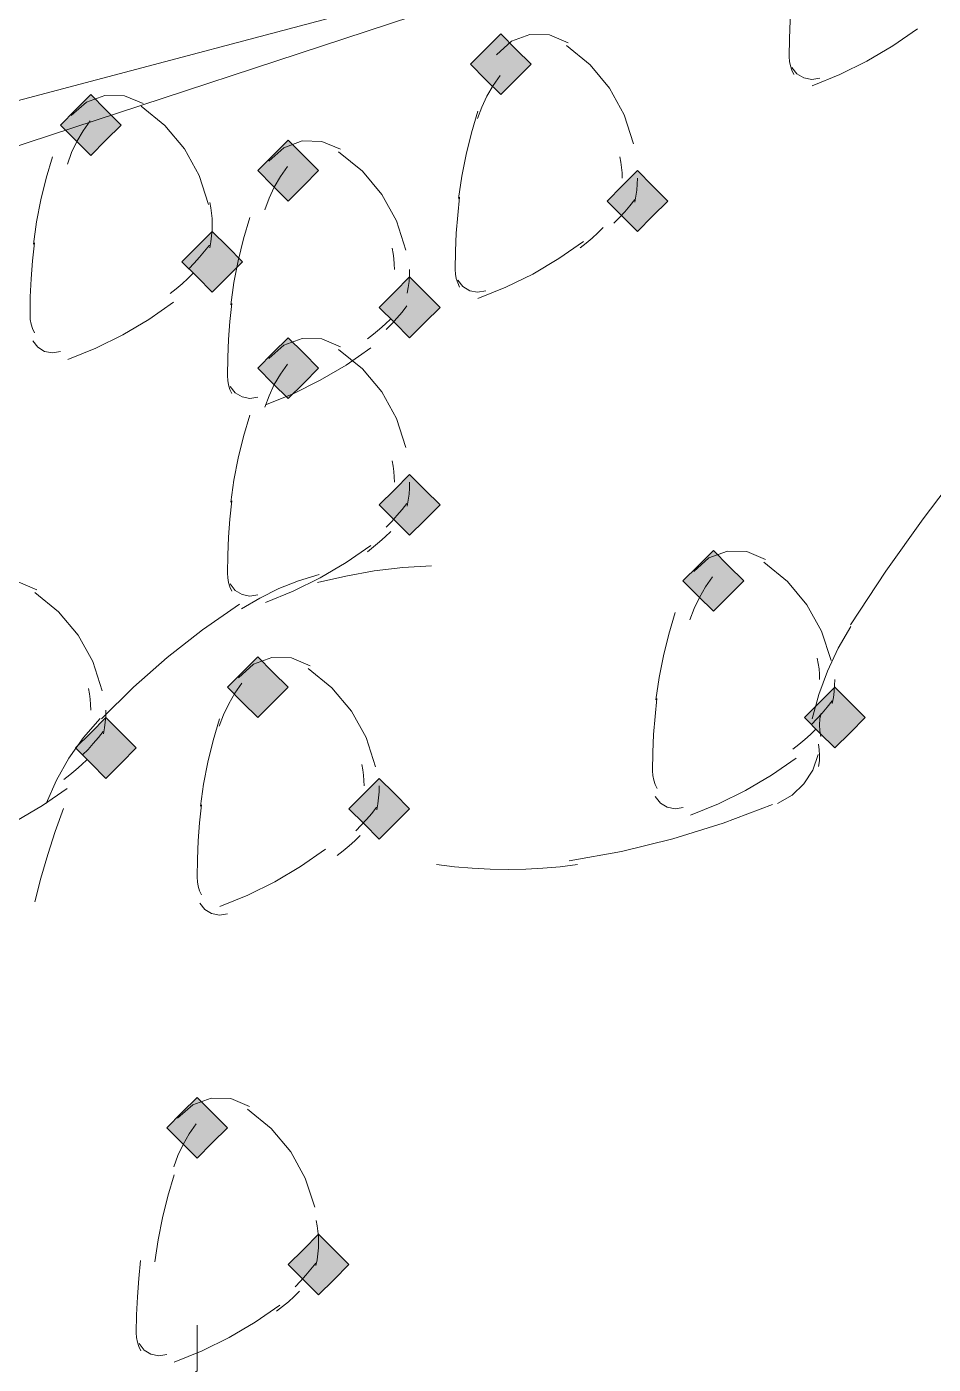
# Model space of a CAD drawing. Header units: millimetres. Extents: x 0 to 420, y 0 to 297.
# Drawn here: x 352.696 to 353.959, y 87.089 to 88.952 of the extents above; entities that cross this region are included whole.
import ezdxf

# ---------------------------------------------------------------- set-up
doc = ezdxf.new("R2010")
doc.units = ezdxf.units.MM

msp = doc.modelspace()

# ---------------------------------------------------------------- hatches: boundary and pattern name
for points in [[(353.3563, 88.9423), (353.3352, 88.9212), (353.314, 88.9), (353.3352, 88.8788), (353.3563, 88.8577), (353.3775, 88.8788), (353.3987, 88.9), (353.3775, 88.9212), (353.3563, 88.9423)], [(352.7848, 88.8577), (352.7637, 88.8365), (352.7425, 88.8153), (352.7637, 88.7942), (352.7848, 88.773), (352.806, 88.7942), (352.8272, 88.8153), (352.806, 88.8365), (352.7848, 88.8577)], [(353.06, 88.7942), (353.0388, 88.773), (353.0177, 88.7518), (353.0388, 88.7307), (353.06, 88.7095), (353.0812, 88.7307), (353.1023, 88.7518), (353.0812, 88.773), (353.06, 88.7942)], [(353.5468, 88.7518), (353.5257, 88.7307), (353.5045, 88.7095), (353.5257, 88.6883), (353.5468, 88.6672), (353.568, 88.6883), (353.5892, 88.7095), (353.568, 88.7307), (353.5468, 88.7518)], [(352.9542, 88.6672), (352.933, 88.646), (352.9118, 88.6248), (352.933, 88.6037), (352.9542, 88.5825), (352.9753, 88.6037), (352.9965, 88.6248), (352.9753, 88.646), (352.9542, 88.6672)], [(353.2293, 88.6037), (353.2082, 88.5825), (353.187, 88.5613), (353.2082, 88.5402), (353.2293, 88.519), (353.2505, 88.5402), (353.2717, 88.5613), (353.2505, 88.5825), (353.2293, 88.6037)], [(353.06, 88.519), (353.0388, 88.4978), (353.0177, 88.4767), (353.0388, 88.4555), (353.06, 88.4343), (353.0812, 88.4555), (353.1023, 88.4767), (353.0812, 88.4978), (353.06, 88.519)], [(353.2293, 88.3285), (353.2082, 88.3073), (353.187, 88.2862), (353.2082, 88.265), (353.2293, 88.2438), (353.2505, 88.265), (353.2717, 88.2862), (353.2505, 88.3073), (353.2293, 88.3285)], [(353.6527, 88.2227), (353.6315, 88.2015), (353.6103, 88.1803), (353.6315, 88.1592), (353.6527, 88.138), (353.6738, 88.1592), (353.695, 88.1803), (353.6738, 88.2015), (353.6527, 88.2227)], [(353.0177, 88.0745), (352.9965, 88.0533), (352.9753, 88.0322), (352.9965, 88.011), (353.0177, 87.9898), (353.0388, 88.011), (353.06, 88.0322), (353.0388, 88.0533), (353.0177, 88.0745)], [(353.822, 88.0322), (353.8008, 88.011), (353.7797, 87.9898), (353.8008, 87.9687), (353.822, 87.9475), (353.8432, 87.9687), (353.8643, 87.9898), (353.8432, 88.011), (353.822, 88.0322)], [(352.806, 87.9898), (352.7848, 87.9687), (352.7637, 87.9475), (352.7848, 87.9263), (352.806, 87.9052), (352.8272, 87.9263), (352.8483, 87.9475), (352.8272, 87.9687), (352.806, 87.9898)], [(353.187, 87.9052), (353.1658, 87.884), (353.1447, 87.8628), (353.1658, 87.8417), (353.187, 87.8205), (353.2082, 87.8417), (353.2293, 87.8628), (353.2082, 87.884), (353.187, 87.9052)], [(352.933, 87.4607), (352.9118, 87.4395), (352.8907, 87.4183), (352.9118, 87.3972), (352.933, 87.376), (352.9542, 87.3972), (352.9753, 87.4183), (352.9542, 87.4395), (352.933, 87.4607)], [(353.1023, 87.2702), (353.0812, 87.249), (353.06, 87.2278), (353.0812, 87.2067), (353.1023, 87.1855), (353.1235, 87.2067), (353.1447, 87.2278), (353.1235, 87.249), (353.1023, 87.2702)]]:
    msp.add_hatch(color=7).paths.add_polyline_path(points)

# ---------------------------------------------------------------- linework, layer by layer
at = {"lineweight": 13}
for points in [[(351.3243, 88.3708), (352.2345, 88.7307), (353.6738, 89.1117)], [(352.2557, 88.646), (353.6738, 89.1117)], [(353.7646, 89.0113), (353.7619, 88.9862), (353.76, 88.961), (353.7589, 88.9358), (353.7585, 88.9106)], [(353.4504, 88.9299), (353.4244, 88.9408), (353.3971, 88.9413), (353.3715, 88.932), (353.3504, 88.9132)], [(353.7903, 88.8699), (353.8292, 88.8856), (353.8668, 88.9042), (353.9029, 88.9255), (353.9374, 88.9495)], [(353.5416, 88.7893), (353.5284, 88.8298), (353.508, 88.8668), (353.4809, 88.8992), (353.4478, 88.9262)], [(353.7585, 88.9106), (353.7589, 88.9041), (353.7601, 88.8978), (353.762, 88.8916), (353.7647, 88.8857)], [(353.3553, 88.8845), (353.3456, 88.8706), (353.337, 88.8558), (353.3298, 88.8404), (353.3238, 88.8244)], [(353.7622, 88.8957), (353.7693, 88.8867), (353.7788, 88.881), (353.7898, 88.8788), (353.801, 88.8807)], [(352.8577, 88.8452), (352.8317, 88.8561), (352.8044, 88.8567), (352.7788, 88.8473), (352.7577, 88.8286)], [(352.9489, 88.7046), (352.9358, 88.7452), (352.9153, 88.7821), (352.8882, 88.8146), (352.8552, 88.8415)], [(353.3243, 88.8346), (353.3154, 88.8047), (353.308, 88.7745), (353.302, 88.744), (353.2975, 88.7131)], [(352.7838, 88.821), (352.7741, 88.8071), (352.7655, 88.7923), (352.7582, 88.7769), (352.7523, 88.7609)], [(353.1329, 88.7817), (353.1068, 88.7926), (353.0796, 88.7932), (353.0539, 88.7838), (353.0329, 88.7651)], [(352.7317, 88.7711), (352.7228, 88.7412), (352.7153, 88.711), (352.7093, 88.6805), (352.7048, 88.6496)], [(353.2241, 88.6411), (353.2109, 88.6817), (353.1905, 88.7186), (353.1634, 88.7511), (353.1304, 88.778)], [(353.5257, 88.7412), (353.5254, 88.7487), (353.5248, 88.7562), (353.5238, 88.7636), (353.5224, 88.771)], [(353.059, 88.7575), (353.0492, 88.7436), (353.0407, 88.7288), (353.0334, 88.7134), (353.0275, 88.6974)], [(353.5433, 88.708), (353.5448, 88.7162), (353.5459, 88.7245), (353.5466, 88.7329), (353.5468, 88.7412)], [(353.2989, 88.7149), (353.2963, 88.6898), (353.2944, 88.6647), (353.2932, 88.6395), (353.2928, 88.6143)], [(352.9542, 88.6777), (352.954, 88.6852), (352.9533, 88.6927), (352.9523, 88.7001), (352.9509, 88.7075)], [(353.5142, 88.6786), (353.5219, 88.6865), (353.5292, 88.6946), (353.5363, 88.703), (353.5431, 88.7116)], [(352.9506, 88.6445), (352.9522, 88.6527), (352.9533, 88.661), (352.954, 88.6694), (352.9542, 88.6777)], [(353.0068, 88.6864), (352.9979, 88.6566), (352.9905, 88.6263), (352.9845, 88.5958), (352.98, 88.565)], [(353.467, 88.6443), (353.4754, 88.6509), (353.4836, 88.6578), (353.4916, 88.665), (353.4993, 88.6724)], [(352.7062, 88.6514), (352.7036, 88.6263), (352.7017, 88.6012), (352.7006, 88.576), (352.7002, 88.5508)], [(352.9216, 88.6151), (352.9292, 88.623), (352.9366, 88.6311), (352.9436, 88.6395), (352.9504, 88.6481)], [(353.2082, 88.6143), (353.208, 88.6217), (353.2074, 88.6292), (353.2063, 88.6366), (353.2049, 88.644)], [(353.3246, 88.5735), (353.3636, 88.5893), (353.4011, 88.6078), (353.4373, 88.6292), (353.4717, 88.6532)], [(352.8955, 88.5808), (352.9039, 88.5874), (352.9121, 88.5943), (352.9201, 88.6015), (352.9278, 88.6089)], [(353.2258, 88.581), (353.2274, 88.5892), (353.2285, 88.5975), (353.2291, 88.6059), (353.2293, 88.6143)], [(353.2928, 88.6143), (353.2932, 88.6078), (353.2944, 88.6014), (353.2963, 88.5953), (353.299, 88.5894)], [(353.2965, 88.5993), (353.3037, 88.5904), (353.3132, 88.5846), (353.3241, 88.5825), (353.3354, 88.5844)], [(352.7531, 88.4888), (352.7921, 88.5046), (352.8296, 88.5231), (352.8658, 88.5445), (352.9002, 88.5685)], [(352.9814, 88.5668), (352.9788, 88.5417), (352.9769, 88.5165), (352.9757, 88.4913), (352.9753, 88.4661)], [(352.7002, 88.5508), (352.7005, 88.5443), (352.7017, 88.5379), (352.7037, 88.5318), (352.7064, 88.5259)], [(353.1967, 88.5304), (353.2044, 88.5383), (353.2117, 88.5464), (353.2188, 88.5548), (353.2256, 88.5634)], [(353.1707, 88.5173), (353.1791, 88.5239), (353.1873, 88.5308), (353.1952, 88.538), (353.2029, 88.5454)], [(352.7039, 88.5147), (352.711, 88.5057), (352.7205, 88.5), (352.7314, 88.4978), (352.7427, 88.4997)], [(353.1329, 88.5065), (353.1068, 88.5175), (353.0796, 88.518), (353.0539, 88.5086), (353.0329, 88.4899)], [(353.0283, 88.4254), (353.0672, 88.4411), (353.1048, 88.4597), (353.1409, 88.481), (353.1754, 88.505)], [(353.2241, 88.3659), (353.2109, 88.4065), (353.1905, 88.4435), (353.1634, 88.4759), (353.1304, 88.5028)], [(353.059, 88.4824), (353.0492, 88.4684), (353.0407, 88.4537), (353.0334, 88.4383), (353.0275, 88.4223)], [(352.9753, 88.4661), (352.9757, 88.4596), (352.9769, 88.4533), (352.9788, 88.4471), (352.9815, 88.4412)], [(352.9791, 88.4512), (352.9862, 88.4422), (352.9957, 88.4365), (353.0066, 88.4343), (353.0179, 88.4362)], [(353.0068, 88.4112), (352.9979, 88.3814), (352.9905, 88.3512), (352.9845, 88.3206), (352.98, 88.2898)], [(354.0557, 88.407), (353.9992, 88.3378), (353.9451, 88.2667), (353.8933, 88.1938), (353.8439, 88.1193)], [(353.2082, 88.3179), (353.208, 88.3254), (353.2074, 88.3329), (353.2063, 88.3403), (353.2049, 88.3476)], [(353.2258, 88.2846), (353.2274, 88.2929), (353.2285, 88.3012), (353.2291, 88.3095), (353.2293, 88.3179)], [(352.9814, 88.2916), (352.9788, 88.2665), (352.9769, 88.2413), (352.9757, 88.2161), (352.9753, 88.1909)], [(353.1967, 88.2553), (353.2044, 88.2631), (353.2117, 88.2713), (353.2188, 88.2796), (353.2256, 88.2882)], [(353.1707, 88.221), (353.1791, 88.2276), (353.1873, 88.2345), (353.1952, 88.2416), (353.2029, 88.249)], [(353.0283, 88.1502), (353.0672, 88.1659), (353.1048, 88.1845), (353.1409, 88.2058), (353.1754, 88.2298)], [(353.7255, 88.2102), (353.6995, 88.2211), (353.6723, 88.2217), (353.6466, 88.2123), (353.6256, 88.1936)], [(353.26, 88.2011), (353.2198, 88.1988), (353.1799, 88.1941), (353.1403, 88.1871), (353.1011, 88.178)], [(353.8168, 88.0696), (353.8036, 88.1102), (353.7831, 88.1471), (353.7561, 88.1796), (353.723, 88.2065)], [(352.7095, 88.1679), (352.6835, 88.1788), (352.6563, 88.1793), (352.6306, 88.17), (352.6096, 88.1513)], [(352.9753, 88.1909), (352.9757, 88.1845), (352.9769, 88.1781), (352.9788, 88.172), (352.9815, 88.1661)], [(352.9791, 88.176), (352.9862, 88.167), (352.9957, 88.1613), (353.0066, 88.1592), (353.0179, 88.161)], [(353.103, 88.1892), (353.0746, 88.1805), (353.0471, 88.1696), (353.0205, 88.1564), (352.9951, 88.1412)], [(353.6517, 88.186), (353.6419, 88.1721), (353.6333, 88.1573), (353.6261, 88.1419), (353.6201, 88.126)], [(352.8008, 88.0273), (352.7876, 88.0678), (352.7671, 88.1048), (352.7401, 88.1372), (352.707, 88.1642)], [(352.9921, 88.1477), (352.9407, 88.112), (352.8914, 88.0734), (352.8443, 88.0322), (352.7996, 87.9883)], [(353.5995, 88.1361), (353.5906, 88.1062), (353.5832, 88.076), (353.5772, 88.0455), (353.5727, 88.0147)], [(353.8445, 88.1167), (353.8269, 88.0864), (353.812, 88.0547), (353.7998, 88.0219), (353.7904, 87.9881)], [(353.0905, 88.0621), (353.0645, 88.073), (353.0373, 88.0735), (353.0116, 88.0641), (352.9906, 88.0454)], [(353.8008, 88.0428), (353.8006, 88.0502), (353.8, 88.0577), (353.799, 88.0651), (353.7976, 88.0725)], [(353.1818, 87.9214), (353.1686, 87.962), (353.1481, 87.999), (353.1211, 88.0314), (353.0881, 88.0583)], [(353.8185, 88.0095), (353.82, 88.0177), (353.8211, 88.026), (353.8218, 88.0344), (353.822, 88.0428)], [(352.7848, 88.0004), (352.7846, 88.0079), (352.784, 88.0154), (352.783, 88.0228), (352.7816, 88.0302)], [(352.9955, 88.0379), (352.9857, 88.0239), (352.9772, 88.0092), (352.9699, 87.9938), (352.964, 87.9778)], [(353.5741, 88.0164), (353.5714, 87.9913), (353.5695, 87.9662), (353.5684, 87.941), (353.568, 87.9157)], [(353.7894, 87.9801), (353.797, 87.988), (353.8044, 87.9961), (353.8115, 88.0045), (353.8183, 88.0131)], [(352.7979, 87.9888), (352.7747, 87.9621), (352.7543, 87.9332), (352.737, 87.9025), (352.7228, 87.87)], [(352.8025, 87.9672), (352.804, 87.9754), (352.8051, 87.9837), (352.8058, 87.992), (352.806, 88.0004)], [(352.9645, 87.9879), (352.9556, 87.9581), (352.9482, 87.9278), (352.9422, 87.8973), (352.9377, 87.8665)], [(353.8028, 87.996), (353.8013, 87.9879), (353.8008, 87.9796), (353.8013, 87.9714), (353.8026, 87.9633)], [(352.7734, 87.9378), (352.781, 87.9456), (352.7884, 87.9538), (352.7955, 87.9621), (352.8023, 87.9707)], [(353.7633, 87.9458), (353.7718, 87.9524), (353.78, 87.9593), (353.7879, 87.9665), (353.7956, 87.9739)], [(353.7992, 87.9217), (353.8005, 87.9295), (353.8008, 87.9373), (353.8004, 87.9451), (353.7991, 87.9529)], [(352.7473, 87.9035), (352.7558, 87.9101), (352.764, 87.917), (352.7719, 87.9241), (352.7796, 87.9316)], [(353.6209, 87.8539), (353.6599, 87.8696), (353.6975, 87.8882), (353.7336, 87.9095), (353.768, 87.9335)], [(353.7423, 87.8702), (353.7624, 87.8817), (353.779, 87.8974), (353.7913, 87.9166), (353.7988, 87.9385)], [(353.1658, 87.8946), (353.1656, 87.9021), (353.165, 87.9095), (353.164, 87.9169), (353.1626, 87.9243)], [(353.568, 87.9157), (353.5684, 87.9093), (353.5696, 87.9029), (353.5715, 87.8968), (353.5742, 87.8909)], [(353.1835, 87.8613), (353.185, 87.8696), (353.1861, 87.8779), (353.1868, 87.8862), (353.187, 87.8946)], [(352.6049, 87.8115), (352.6439, 87.8272), (352.6815, 87.8458), (352.7176, 87.8672), (352.752, 87.8911)], [(353.5717, 87.8797), (353.5788, 87.8707), (353.5883, 87.865), (353.5993, 87.8628), (353.6105, 87.8647)], [(352.7468, 87.8632), (352.7353, 87.8313), (352.7249, 87.799), (352.7154, 87.7663), (352.7071, 87.7334)], [(352.9391, 87.8683), (352.9364, 87.8432), (352.9345, 87.818), (352.9334, 87.7928), (352.933, 87.7676)], [(353.1544, 87.8319), (353.162, 87.8398), (353.1694, 87.8479), (353.1765, 87.8563), (353.1833, 87.8649)], [(353.4519, 87.7905), (353.5245, 87.8034), (353.5961, 87.8208), (353.6664, 87.8427), (353.7352, 87.869)], [(353.1283, 87.7977), (353.1367, 87.8042), (353.1449, 87.8111), (353.1529, 87.8183), (353.1606, 87.8257)], [(352.9648, 87.7269), (353.0037, 87.7426), (353.0413, 87.7612), (353.0774, 87.7825), (353.1119, 87.8065)], [(353.2668, 87.7851), (353.2917, 87.782), (353.3167, 87.7799), (353.3418, 87.7786), (353.3669, 87.7782)], [(353.3669, 87.7782), (353.3911, 87.7786), (353.4152, 87.7799), (353.4393, 87.7821), (353.4632, 87.7852)], [(352.933, 87.7676), (352.9334, 87.7611), (352.9346, 87.7548), (352.9365, 87.7486), (352.9392, 87.7427)], [(352.9367, 87.7315), (352.9438, 87.7225), (352.9533, 87.7168), (352.9643, 87.7147), (352.9755, 87.7165)], [(353.0059, 87.4482), (352.9799, 87.4591), (352.9526, 87.4596), (352.927, 87.4503), (352.9059, 87.4316)], [(353.0971, 87.3076), (353.0839, 87.3482), (353.0635, 87.3851), (353.0364, 87.4176), (353.0034, 87.4445)], [(352.932, 87.424), (352.9222, 87.4101), (352.9137, 87.3953), (352.9064, 87.3799), (352.9005, 87.364)], [(352.901, 87.3529), (352.8921, 87.3231), (352.8847, 87.2928), (352.8787, 87.2623), (352.8742, 87.2315)], [(353.1023, 87.2596), (353.1021, 87.2671), (353.1015, 87.2745), (353.1005, 87.2819), (353.0991, 87.2893)], [(353.0988, 87.2263), (353.1003, 87.2346), (353.1014, 87.2429), (353.1021, 87.2512), (353.1023, 87.2596)], [(352.8544, 87.2333), (352.8518, 87.2082), (352.8499, 87.183), (352.8487, 87.1578), (352.8483, 87.1326)], [(353.0697, 87.1969), (353.0774, 87.2048), (353.0847, 87.2129), (353.0918, 87.2213), (353.0986, 87.2299)], [(353.0437, 87.1627), (353.0521, 87.1692), (353.0603, 87.1761), (353.0682, 87.1833), (353.0759, 87.1907)], [(352.9013, 87.0918), (352.9402, 87.1076), (352.9778, 87.1262), (353.0139, 87.1475), (353.0484, 87.1715)], [(351.028, 85.8097), (351.3032, 85.9367), (351.6207, 86.0425), (351.9382, 86.233), (352.0863, 86.487), (352.3403, 86.6987), (352.552, 86.7833), (352.933, 87.0797), (352.933, 87.1432)], [(352.8483, 87.1326), (352.8487, 87.1261), (352.8499, 87.1198), (352.8518, 87.1136), (352.8545, 87.1077)], [(352.8521, 87.1177), (352.8592, 87.1087), (352.8687, 87.103), (352.8796, 87.1008), (352.8909, 87.1027)]]:
    msp.add_lwpolyline(points, dxfattribs=at)
at = {"lineweight": 0}
for points in [[(353.3563, 88.9423), (353.3352, 88.9212), (353.314, 88.9), (353.3352, 88.8788), (353.3563, 88.8577), (353.3775, 88.8788), (353.3987, 88.9), (353.3775, 88.9212)], [(352.7848, 88.8577), (352.7637, 88.8365), (352.7425, 88.8153), (352.7637, 88.7942), (352.7848, 88.773), (352.806, 88.7942), (352.8272, 88.8153), (352.806, 88.8365)], [(353.06, 88.7942), (353.0388, 88.773), (353.0177, 88.7518), (353.0388, 88.7307), (353.06, 88.7095), (353.0812, 88.7307), (353.1023, 88.7518), (353.0812, 88.773)], [(353.5468, 88.7518), (353.5257, 88.7307), (353.5045, 88.7095), (353.5257, 88.6883), (353.5468, 88.6672), (353.568, 88.6883), (353.5892, 88.7095), (353.568, 88.7307)], [(352.9542, 88.6672), (352.933, 88.646), (352.9118, 88.6248), (352.933, 88.6037), (352.9542, 88.5825), (352.9753, 88.6037), (352.9965, 88.6248), (352.9753, 88.646)], [(353.2293, 88.6037), (353.2082, 88.5825), (353.187, 88.5613), (353.2082, 88.5402), (353.2293, 88.519), (353.2505, 88.5402), (353.2717, 88.5613), (353.2505, 88.5825)], [(353.06, 88.519), (353.0388, 88.4978), (353.0177, 88.4767), (353.0388, 88.4555), (353.06, 88.4343), (353.0812, 88.4555), (353.1023, 88.4767), (353.0812, 88.4978)], [(353.2293, 88.3285), (353.2082, 88.3073), (353.187, 88.2862), (353.2082, 88.265), (353.2293, 88.2438), (353.2505, 88.265), (353.2717, 88.2862), (353.2505, 88.3073)], [(353.6527, 88.2227), (353.6315, 88.2015), (353.6103, 88.1803), (353.6315, 88.1592), (353.6527, 88.138), (353.6738, 88.1592), (353.695, 88.1803), (353.6738, 88.2015)], [(353.0177, 88.0745), (352.9965, 88.0533), (352.9753, 88.0322), (352.9965, 88.011), (353.0177, 87.9898), (353.0388, 88.011), (353.06, 88.0322), (353.0388, 88.0533)], [(353.822, 88.0322), (353.8008, 88.011), (353.7797, 87.9898), (353.8008, 87.9687), (353.822, 87.9475), (353.8432, 87.9687), (353.8643, 87.9898), (353.8432, 88.011)], [(352.806, 87.9898), (352.7848, 87.9687), (352.7637, 87.9475), (352.7848, 87.9263), (352.806, 87.9052), (352.8272, 87.9263), (352.8483, 87.9475), (352.8272, 87.9687)], [(353.187, 87.9052), (353.1658, 87.884), (353.1447, 87.8628), (353.1658, 87.8417), (353.187, 87.8205), (353.2082, 87.8417), (353.2293, 87.8628), (353.2082, 87.884)], [(352.933, 87.4607), (352.9118, 87.4395), (352.8907, 87.4183), (352.9118, 87.3972), (352.933, 87.376), (352.9542, 87.3972), (352.9753, 87.4183), (352.9542, 87.4395)], [(353.1023, 87.2702), (353.0812, 87.249), (353.06, 87.2278), (353.0812, 87.2067), (353.1023, 87.1855), (353.1235, 87.2067), (353.1447, 87.2278), (353.1235, 87.249)]]:
    msp.add_lwpolyline(points, close=True, dxfattribs=at)

doc.saveas('drawing.dxf')
